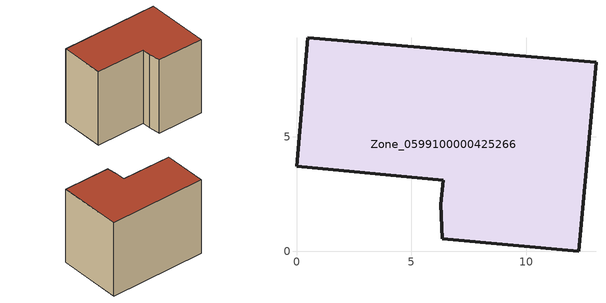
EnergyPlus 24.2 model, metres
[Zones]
Zone_0599100000425266
 floor ground (C_G): 0.49,9.31 13.04,8.24 12.28,0 6.34,0.56 6.29,2.04 6.39,3.11 0,3.7 z0
 wall outside (C_F): 13.04,8.24 0.49,9.31 0,3.7 6.39,3.11 6.29,2.04 6.34,0.56 12.28,0 13.04,8.24 z0:9.89
 roof outside (C_R): 6.39,3.11 6.29,2.04 6.34,0.56 12.28,0 13.04,8.24 0.49,9.31 0,3.7 z9.89
[BUILDING]
Pand.0599100000425266: North Axis=0; Terrain=City; Loads Convergence Tolerance Value=0.04; Temperature Convergence Tolerance Value=0.4; Solar Distribution=FullExterior; Maximum Number of Warmup Days=25; Minimum Number of Warmup Days=1
[Site:Location]
Rotterdam.The.Hague.AP_ZH_NLD Design_Conditions: Latitude=51.96; Longitude=4.45; Time Zone=1; Elevation=-4.5
[SITE:GROUNDTEMPERATURE:BUILDINGSURFACE]
18, 18, 18, 18, 18, 18, 18, 18, 18, 18, 18, 18
[MATERIAL] Thermal Absorptance=0.9; Solar Absorptance=0.7; Visible Absorptance=0.7
Name | Roughness | Thickness | Conductivity | Density | Specific Heat
G.TC.2006-2014 | MediumSmooth | 0.15 | 0.06 | 540 | 1210
F.TC.2006-2014 | Rough | 0.3 | 0.12 | 1920 | 840
R.TC.2006-2014 | MediumRough | 0.2 | 0.08 | 1500 | 1000
[CONSTRUCTION]
C_G: G.TC.2006-2014
C_F: F.TC.2006-2014
C_R: R.TC.2006-2014
[ZONE]
Zone_0599100000425266: Type=1; Multiplier=1; Ceiling Height=Autocalculate; Volume=Autocalculate; Floor Area=autocalculate; Part of Total Floor Area=Yes
[ZONEINFILTRATION:DESIGNFLOWRATE]
Infil_Zone_0599100000425266: Zone or ZoneList or Space or SpaceList=Zone_0599100000425266; Schedule=AlwaysOn; Design Flow Rate Calculation Method=Flow/Area; Flow Rate per Floor Area=0.0015; Constant Term Coefficient=1; Temperature Term Coefficient=0; Velocity Term Coefficient=0; Velocity Squared Term Coefficient=0
[HVACTEMPLATE:ZONE:IDEALLOADSAIRSYSTEM]
Zone_0599100000425266: Maximum Heating Supply Air Temperature=50; Minimum Cooling Supply Air Temperature=13; Maximum Heating Supply Air Humidity Ratio=0.0156; Minimum Cooling Supply Air Humidity Ratio=0.0077; Heating Limit=NoLimit; Cooling Limit=NoLimit; Dehumidification Control Type=ConstantSensibleHeatRatio; Cooling Sensible Heat Ratio=0.7; Dehumidification Setpoint=60; Humidification Control Type=None; Humidification Setpoint=30; Outdoor Air Method=None; Outdoor Air Flow Rate per Person=0.00944; Outdoor Air Flow Rate per Zone Floor Area=0; Outdoor Air Flow Rate per Zone=0; Demand Controlled Ventilation Type=None; Outdoor Air Economizer Type=NoEconomizer; Heat Recovery Type=None; Sensible Heat Recovery Effectiveness=0.7; Latent Heat Recovery Effectiveness=0.65
[ZONECONTROL:THERMOSTAT]
ThermostatControl_Zone_0599100000425266: Zone or ZoneList=Zone_0599100000425266; Control Type Schedule=DualSetpointControlType; Control 1=Thermostat_Zone_0599100000425266; Temperature Difference Between Cutout And Setpoint=0
[THERMOSTATSETPOINT:DUALSETPOINT]
Thermostat_Zone_0599100000425266: Heating Setpoint Temperature Schedule=HeatingSetpoint_Zone_0599100000425266; Cooling Setpoint Temperature Schedule=CoolingSetpoint_Zone_0599100000425266
[SCHEDULE:COMPACT]
HeatingSetpoint_Zone_0599100000425266: Through: 12/31, For: AllDays, Until: 24:00, 21
CoolingSetpoint_Zone_0599100000425266: Through: 12/31, For: AllDays, Until: 24:00, 24
DualSetpointControlType: Through: 12/31, For: AllDays, Until: 24:00, 4
AlwaysOn: Through: 12/31, For: AllDays, Until: 24:00, 1
